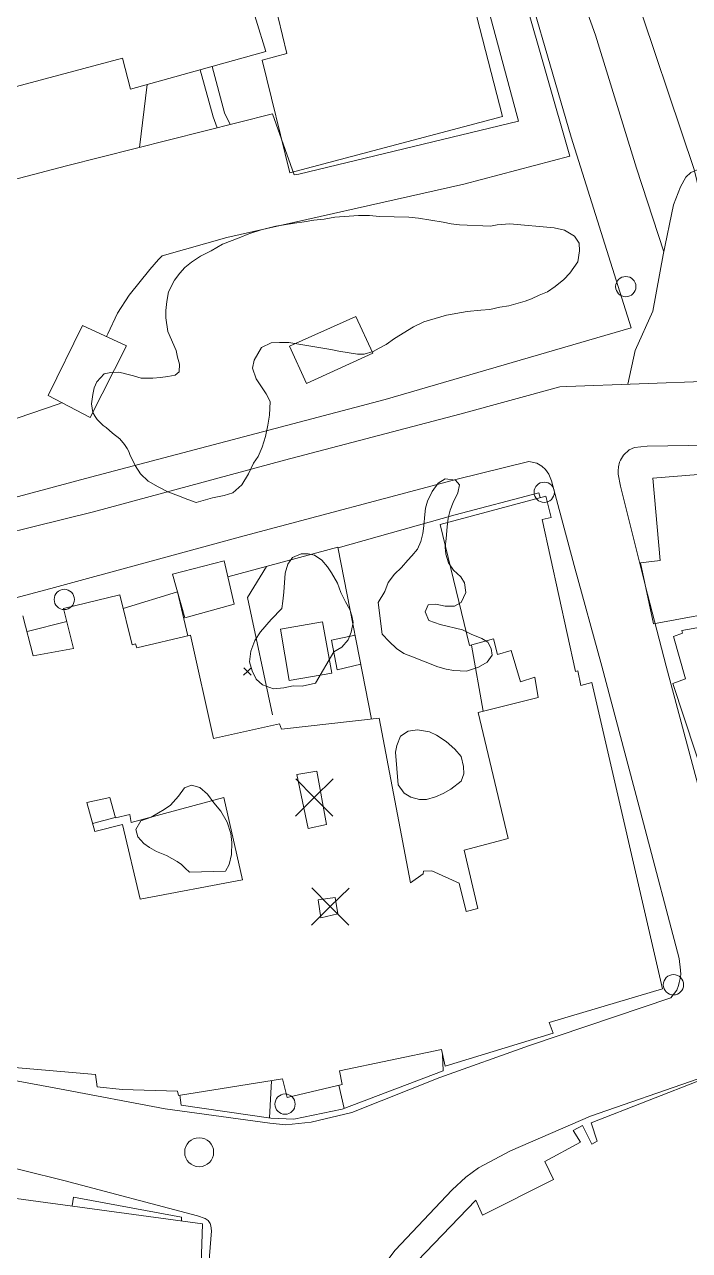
# Model space of a CAD drawing. Header units: metres. Extents: x 4652992 to 4879070, y 2074171 to 2309877.
# Drawn here: x 4654484 to 4654534.5, y 2308404.3 to 2308497.4 of the extents above; entities that cross this region are included whole.
import ezdxf

# ---------------------------------------------------------------- set-up
doc = ezdxf.new("R2010")
doc.units = ezdxf.units.M
doc.header["$MEASUREMENT"] = 0
doc.linetypes.add('DGN Style 2', pattern=[66.27138, 39.762828, -26.508552])
doc.linetypes.add('DGN Style 3', pattern=[92.779933, 66.271381, -26.508552])
for name, color, linetype, lineweight in [('Level 18', 5, 'Continuous', 0), ('Level 20', 30, 'DGN Style 3', 0), ('Level 30', 5, 'Continuous', 0), ('Level 31', 38, 'Continuous', 0), ('Level 35', 4, 'Continuous', 0), ('Level 37', 3, 'Continuous', 0), ('Level 38', 3, 'Continuous', 0), ('Level 39', 9, 'Continuous', 0), ('Level 40', 1, 'Continuous', 0), ('Level 45', 9, 'Continuous', 0), ('Level 53', 5, 'Continuous', 0), ('Level 54', 30, 'DGN Style 2', 0), ('Level 61', 4, 'Continuous', 0), ('Level 62', 4, 'Continuous', 0), ('Level 63', 3, 'Continuous', 0)]:
    doc.layers.add(name, color=color, linetype=linetype, lineweight=lineweight)

# ---------------------------------------------------------------- blocks, each defined once
blk = doc.blocks.new('COTA_3')
at = {"layer": 'Level 63', "ltscale": 0.2}
for p, q in [((-1.408562, 1.419507, 4e-05), (-0.000105, -1.5e-05, 4e-05)), ((1.419417, 1.408442, 4e-05), (-0.000105, -1.5e-05, 4e-05)), ((-0.000105, -1.5e-05, 4e-05), (-1.419627, -1.408472, 4e-05)), ((-0.000105, -1.5e-05, 4e-05), (1.408352, -1.419537, 4e-05))]:
    blk.add_line(p, q, dxfattribs=at)
blk = doc.blocks.new('POSTE_1')
at = {"layer": 'Level 61'}
blk.add_circle((-4.7e-05, -1.9e-05, -2.4e-05), 0.770001, dxfattribs=at)
blk = doc.blocks.new('AL_1')
at = {"layer": 'Level 45'}
blk.add_circle((2.1e-05, 1.3e-05, 3e-05), 1.100002, dxfattribs=at)
blk = doc.blocks.new('COTA_10')
at = {"layer": 'Level 39'}
for p, q in [((-1.408444, 1.419518, 3.9e-05), (1.3e-05, -4e-06, 3.9e-05)), ((1.419535, 1.408453, 3.9e-05), (1.3e-05, -4e-06, 3.9e-05)), ((1.3e-05, -4e-06, 3.9e-05), (-1.419509, -1.408461, 3.9e-05)), ((1.3e-05, -4e-06, 3.9e-05), (1.40847, -1.419526, 3.9e-05))]:
    blk.add_line(p, q, dxfattribs=at)

msp = doc.modelspace()

# ---------------------------------------------------------------- linework, layer by layer
at = {"layer": 'Level 18', "color": 30}
for points in [[(4654438.320772, 2308506.749835, 1340.756591), (4654441.010471, 2308496.964804, 1341.566591), (4654443.717804, 2308487.152002, 1342.486591), (4654446.758484, 2308476.588166, 1343.496591), (4654450.453118, 2308463.637988, 1344.596591), (4654452.527438, 2308455.839426, 1345.146591), (4654453.687792, 2308452.331683, 1345.326591), (4654453.737549, 2308452.20386, 1345.316591), (4654453.864972, 2308452.075038, 1345.306591), (4654454.062622, 2308451.94681, 1345.336591), (4654454.262685, 2308451.864936, 1345.346591), (4654454.383339, 2308451.846926, 1345.356591), (4654454.631215, 2308451.840747, 1345.376591), (4654456.937244, 2308451.808115, 1345.596591), (4654458.897021, 2308452.3964, 1345.966591), (4654465.807257, 2308454.315591, 1346.826591), (4654477.757258, 2308457.574181, 1347.946591), (4654489.225484, 2308460.399052, 1348.596591), (4654503.737785, 2308464.334878, 1349.396591), (4654517.061151, 2308467.815498, 1349.826591), (4654524.641745, 2308469.897235, 1350.056591), (4654525.183468, 2308469.921637, 1350.056591), (4654536.154808, 2308470.325756, 1350.216591)], [(4654545.383247, 2308465.620995, 1350.351232), (4654531.27124, 2308465.400572, 1350.183328), (4654530.313134, 2308465.285932, 1350.213328), (4654529.909954, 2308465.114868, 1350.263328), (4654529.481241, 2308464.723075, 1350.343328), (4654529.247945, 2308464.336239, 1350.393328), (4654529.185299, 2308464.193656, 1350.403328), (4654529.098768, 2308463.837792, 1350.403328), (4654529.060879, 2308463.526112, 1350.453328), (4654529.069156, 2308463.282545, 1350.513328), (4654529.252325, 2308462.354143, 1350.633328), (4654531.302381, 2308454.16214, 1351.913328), (4654532.728728, 2308448.701034, 1352.753328), (4654535.187072, 2308439.438828, 1354.113328)], [(4654472.48587, 2308450.992879, 1347.304809), (4654486.005079, 2308454.590961, 1348.310316), (4654500.680709, 2308458.581586, 1349.167855), (4654516.84087, 2308462.897642, 1349.757334), (4654522.283697, 2308464.238328, 1350.038345), (4654522.894211, 2308464.115471, 1350.098345), (4654523.266231, 2308463.889498, 1350.118345), (4654523.545975, 2308463.629318, 1350.148345), (4654523.817223, 2308463.263071, 1350.178345), (4654524.022007, 2308462.772331, 1350.208345), (4654525.72381, 2308456.34889, 1351.377846), (4654527.831091, 2308448.699328, 1352.569999), (4654530.982836, 2308436.776347, 1354.242577), (4654533.701808, 2308426.503654, 1354.343385), (4654533.809896, 2308425.617471, 1354.283385), (4654533.828422, 2308425.289859, 1354.283385), (4654533.809998, 2308425.139681, 1354.283385), (4654533.80244, 2308425.071943, 1354.283385), (4654533.700064, 2308424.685422, 1354.283385), (4654533.654446, 2308424.448587, 1354.233385), (4654533.518701, 2308424.084614, 1354.233385), (4654533.345067, 2308423.859744, 1354.233385), (4654533.062269, 2308423.522291, 1354.197926), (4654522.344707, 2308419.903863, 1353.147926), (4654515.543487, 2308417.459147, 1352.567926), (4654508.840273, 2308414.800823, 1352.047926), (4654505.756514, 2308414.080945, 1351.767926), (4654503.830919, 2308413.860861, 1351.517926), (4654502.636418, 2308413.985313, 1351.397926), (4654494.681852, 2308415.093104, 1350.637926), (4654486.646986, 2308416.595658, 1350.017926), (4654482.546848, 2308417.372329, 1349.637926)], [(4654619.2672, 2308417.534042, 1361.473743), (4654610.430261, 2308417.751095, 1360.535924), (4654600.050892, 2308418.504323, 1359.810689), (4654589.226362, 2308419.12515, 1358.944771), (4654579.475229, 2308419.670868, 1358.177631), (4654567.055081, 2308420.5342, 1356.995493), (4654557.392926, 2308420.913484, 1356.251695), (4654555.149664, 2308421.040485, 1356.071695), (4654548.015126, 2308420.622733, 1355.320442), (4654544.89998, 2308420.234218, 1355.030442), (4654541.445717, 2308419.2988, 1354.720442), (4654535.156756, 2308417.367356, 1354.135876), (4654526.966822, 2308414.517262, 1353.485876), (4654520.889196, 2308411.885313, 1352.865876), (4654518.473953, 2308410.608486, 1352.815876), (4654517.506181, 2308409.891887, 1352.745876), (4654516.475003, 2308408.927206, 1352.725876), (4654512.135689, 2308404.352536, 1352.305876), (4654510.180049, 2308401.76938, 1351.805876)], [(4654496.954432, 2308390.324495, 1350.733385), (4654498.192928, 2308405.833248, 1351.393385), (4654498.139624, 2308406.213585, 1351.413385), (4654498.102357, 2308406.390645, 1351.393385), (4654497.933055, 2308406.595885, 1351.353385), (4654497.7099, 2308406.766497, 1351.293385), (4654497.139483, 2308406.965102, 1351.233385), (4654486.973518, 2308409.657237, 1350.243385), (4654480.828825, 2308411.162559, 1349.833385)]]:
    msp.add_polyline3d(points, dxfattribs=at)
at = {"layer": 'Level 20', "linetype": 'Continuous'}
for points in [[(4654532.536872, 2308480.159748, 1346.79442), (4654530.47426, 2308486.512024, 1345.53442), (4654527.350989, 2308496.60668, 1344.17442), (4654524.550692, 2308504.454575, 1343.63442), (4654521.160163, 2308516.34854, 1342.09442), (4654518.294688, 2308525.579173, 1341.49442), (4654516.712979, 2308529.837527, 1340.77442), (4654516.508512, 2308532.338892, 1340.57442), (4654516.415537, 2308534.085332, 1340.43442), (4654516.236964, 2308539.427599, 1339.85442), (4654515.045647, 2308545.235573, 1338.77442), (4654511.753187, 2308555.755312, 1337.45442), (4654510.835112, 2308558.393913, 1337.07442), (4654510.312808, 2308559.812308, 1336.87442), (4654509.726339, 2308561.151116, 1336.35442), (4654506.891845, 2308564.532086, 1335.811374)], [(4654529.801961, 2308470.091755, 1350.123945), (4654530.361237, 2308472.653501, 1348.903945), (4654531.698568, 2308475.640853, 1347.983945), (4654532.486994, 2308479.915262, 1346.823945), (4654533.264093, 2308483.724364, 1346.363945), (4654533.803178, 2308485.089917, 1346.323945), (4654534.213545, 2308485.812654, 1346.103945), (4654534.576747, 2308486.186907, 1345.963945), (4654535.324763, 2308486.478634, 1345.783945), (4654538.389516, 2308487.20899, 1344.803945), (4654541.469207, 2308487.452816, 1344.163945), (4654545.716554, 2308487.99192, 1343.383945), (4654551.344565, 2308488.531163, 1342.523945), (4654556.046242, 2308489.643254, 1341.943945), (4654558.308429, 2308490.530136, 1341.503945), (4654562.934381, 2308492.687487, 1340.283945), (4654567.09919, 2308494.725457, 1339.723945), (4654572.138682, 2308496.513479, 1339.023945), (4654575.232024, 2308497.44039, 1338.983945)]]:
    msp.add_polyline3d(points, dxfattribs=at)
at = {"layer": 'Level 30', "color": 1}
for points in [[(4654520.284498, 2308490.417343, 1347.172739), (4654504.136901, 2308486.161408, 1347.192739), (4654502.048944, 2308494.691992, 1347.072739), (4654503.921567, 2308495.198506, 1347.122739), (4654502.595199, 2308500.691349, 1346.642739)], [(4654500.852957, 2308500.141184, 1346.042739), (4654502.323086, 2308495.3615, 1345.802739), (4654492.056543, 2308492.513791, 1345.832739), (4654491.45019, 2308494.852509, 1345.972739), (4654476.342911, 2308490.827505, 1346.042739), (4654476.925549, 2308488.243261, 1346.062739), (4654468.632053, 2308486.107631, 1346.022739), (4654467.943982, 2308488.46389, 1346.032739), (4654460.018763, 2308486.304029, 1345.952739), (4654460.743714, 2308483.48561, 1346.052739), (4654453.161145, 2308481.291355, 1346.052739), (4654447.837971, 2308500.360939, 1345.882739)], [(4654518.342922, 2308498.000188, 1347.132739), (4654520.284498, 2308490.417343, 1347.172739)], [(4654544.350942, 2308454.232829, 1357.251123), (4654531.758681, 2308451.900666, 1356.981123), (4654530.778801, 2308456.528931, 1357.001123), (4654532.250516, 2308456.728714, 1357.041123), (4654531.711419, 2308462.967599, 1353.321123), (4654538.59588, 2308463.514947, 1353.071123)], [(4654483.879742, 2308452.518768, 1353.613945), (4654484.663001, 2308449.470707, 1353.993945), (4654487.722434, 2308450.036338, 1351.913945), (4654486.957987, 2308453.064929, 1351.223945), (4654491.225422, 2308454.113486, 1351.273945), (4654492.16466, 2308450.30614, 1351.993945), (4654492.414605, 2308450.391673, 1352.053945), (4654492.529304, 2308450.073679, 1352.043945), (4654496.610517, 2308451.046238, 1351.853945), (4654498.351139, 2308443.190751, 1358.463945), (4654503.369391, 2308444.3258, 1358.303945), (4654503.50707, 2308443.902498, 1358.353945), (4654510.933549, 2308444.746292, 1354.913945), (4654513.292277, 2308432.256351, 1354.943945), (4654514.263148, 2308432.921289, 1354.773945), (4654514.283385, 2308433.117745, 1354.773945), (4654514.931296, 2308433.156751, 1354.743945), (4654517.002699, 2308432.21164, 1354.663945), (4654517.525244, 2308430.076553, 1354.783945), (4654518.418931, 2308430.286931, 1354.803945), (4654517.385944, 2308434.716688, 1354.653945), (4654520.73105, 2308435.599606, 1356.233945), (4654518.453576, 2308445.176226, 1358.573945), (4654522.987293, 2308446.314542, 1358.273945), (4654522.749667, 2308447.855822, 1353.753945), (4654521.653488, 2308447.495702, 1353.753945), (4654520.954216, 2308449.877104, 1353.033945), (4654519.909456, 2308449.575486, 1353.013945), (4654519.615798, 2308450.758073, 1353.043945), (4654517.795816, 2308450.259346, 1353.303945), (4654515.563656, 2308459.447868, 1352.953945), (4654523.572267, 2308461.603509, 1352.973945), (4654523.992995, 2308459.984445, 1353.153945), (4654523.302715, 2308459.823221, 1353.293945), (4654525.840284, 2308448.283499, 1354.293945), (4654525.997931, 2308448.33472, 1354.343945), (4654526.244137, 2308447.216343, 1358.013945), (4654527.067525, 2308447.457205, 1357.983945), (4654532.441889, 2308424.19791, 1357.053945), (4654523.835564, 2308421.637289, 1355.353945), (4654524.135395, 2308420.831784, 1355.263945), (4654515.940831, 2308418.322078, 1355.283945), (4654515.651987, 2308419.596305, 1355.263945), (4654507.919866, 2308417.960701, 1359.303945), (4654508.126753, 2308416.943405, 1359.173945), (4654503.945888, 2308415.938108, 1359.183945), (4654503.59644, 2308417.356583, 1359.333945), (4654495.694812, 2308416.104755, 1355.913945), (4654495.609534, 2308416.416454, 1355.933945), (4654491.413663, 2308416.565021, 1355.723945), (4654489.514576, 2308416.755074, 1355.513945), (4654489.399273, 2308417.69872, 1355.643945), (4654482.040835, 2308418.315367, 1352.543945)], [(4654540.059356, 2308426.673564, 1359.691123), (4654533.223678, 2308447.380583, 1359.801123), (4654534.195258, 2308447.733068, 1359.921123), (4654533.265398, 2308450.948615, 1354.831123), (4654533.947041, 2308451.188962, 1354.851123), (4654533.907621, 2308451.409607, 1354.821123), (4654537.034879, 2308451.951639, 1354.821123)], [(4654500.541629, 2308432.48374, 1352.993945), (4654492.783144, 2308431.008735, 1352.813945), (4654491.44015, 2308436.663932, 1352.343945), (4654489.347295, 2308436.133494, 1352.333945), (4654488.732429, 2308438.336711, 1352.583945), (4654490.484408, 2308438.716717, 1352.543945), (4654490.896412, 2308437.188413, 1352.283945), (4654491.995378, 2308437.430842, 1352.323945), (4654492.085055, 2308436.834049, 1352.313945), (4654499.130957, 2308438.731024, 1352.543945), (4654500.541629, 2308432.48374, 1352.993945)], [(4654512.55242, 2308402.208449, 1356.166939), (4654518.260659, 2308408.156853, 1356.026939), (4654518.762005, 2308407.001894, 1356.016939), (4654524.168453, 2308409.714531, 1355.766939), (4654523.498828, 2308411.077611, 1355.606939), (4654526.22385, 2308412.560232, 1355.656939), (4654525.643847, 2308413.440151, 1355.536939), (4654526.360289, 2308413.825731, 1355.546939), (4654527.06814, 2308412.402089, 1355.686939), (4654527.464726, 2308412.631575, 1360.096939), (4654527.017898, 2308414.021835, 1360.046939), (4654535.569582, 2308417.356386, 1360.016939), (4654538.456601, 2308410.355237, 1359.396939), (4654540.045971, 2308411.092924, 1357.826939), (4654542.943444, 2308402.203642, 1361.916939)], [(4654468.572251, 2308411.119836, 1353.440011), (4654475.576547, 2308410.472049, 1353.590011), (4654475.462435, 2308409.679353, 1354.500011), (4654482.532141, 2308408.909684, 1354.540011), (4654482.422826, 2308408.416581, 1354.690011), (4654497.519227, 2308406.364563, 1356.130011), (4654497.11967, 2308394.833706, 1356.070011)]]:
    msp.add_polyline3d(points, dxfattribs=at)
for points in [[(4654506.939231, 2308436.677691, 1355.60681), (4654505.537024, 2308436.370584, 1355.62681), (4654504.665398, 2308440.461147, 1356.69681), (4654506.201663, 2308440.716514, 1356.54681)], [(4654506.505511, 2308429.592543, 1355.00681), (4654506.301397, 2308430.942695, 1354.98681), (4654507.577373, 2308431.130792, 1354.98681), (4654507.788166, 2308429.879118, 1354.89681)]]:
    msp.add_3dface(points, dxfattribs=at)
at = {"layer": 'Level 31'}
msp.add_polyline3d([(4654509.536244, 2308448.837796, 1353.593761), (4654507.732988, 2308448.412863, 1353.283761), (4654507.298251, 2308450.676781, 1353.323761), (4654509.100777, 2308451.059835, 1353.503761)], dxfattribs=at)
for points in [[(4654491.731154, 2308473.003081, 1345.940726), (4654488.985109, 2308467.581121, 1346.000726), (4654485.79479, 2308469.250965, 1346.740726), (4654488.401078, 2308474.569832, 1346.760726)], [(4654509.154131, 2308475.244646, 1351.153542), (4654510.434615, 2308472.461333, 1351.265978), (4654505.416322, 2308470.161489, 1351.295978), (4654504.121753, 2308472.998187, 1351.215978)], [(4654499.919785, 2308453.394721, 1353.188945), (4654496.174713, 2308452.356044, 1353.238945), (4654495.242966, 2308455.680322, 1352.998945), (4654499.151487, 2308456.691726, 1352.978945)]]:
    msp.add_3dface(points, dxfattribs=at)
at = {"layer": 'Level 35'}
for p, q in [((4654496.396686, 2308450.995281, 1351.863899), (4654495.61747, 2308454.329145, 1295.936471)), ((4654518.820363, 2308445.268317, 1353.336783), (4654517.927771, 2308450.295505, 1352.876783)), ((4654490.890237, 2308437.211321, 1352.228945), (4654489.172164, 2308436.761033, 1352.333945)), ((4654502.593762, 2308414.393499, 1352.055684), (4654502.748601, 2308417.222262, 1351.885684)), ((4654508.277261, 2308415.11094, 1352.98681), (4654507.863134, 2308416.880017, 1353.03681))]:
    msp.add_line(p, q, dxfattribs=at)
at = {"layer": 'Level 35', "extrusion": (-0.1156019691494918, 0.0781859749302096, 0.9902136830265337), "elevation": -356240.642618, "flags": 128}
msp.add_lwpolyline([(-4519781.512847, 2537321.661834), (-4519788.048419, 2537327.394154), (-4519778.67704, 2537336.911176)], dxfattribs=at)
at = {"layer": 'Level 35', "extrusion": (0.1836359940033041, 0.0335447354612176, 0.9824217894719433), "elevation": 933497.595926, "flags": 128}
msp.add_lwpolyline([(1434482.944275, -4905528.043017), (1434480.873309, -4905526.168097), (1434471.773833, -4905526.435942)], dxfattribs=at)
at = {"layer": 'Level 35'}
msp.add_polyline3d([(4654487.605791, 2308407.712073, 1351.211184), (4654487.729096, 2308408.38816, 1351.216184), (4654495.913932, 2308406.868018, 1351.671184), (4654495.91807, 2308406.582205, 1351.646184)], dxfattribs=at)
at = {"layer": 'Level 37'}
msp.add_polyline3d([(4654524.972444, 2308518.603633, 1343.659491), (4654529.948625, 2308500.963223, 1345.499491), (4654534.830635, 2308486.407575, 1346.259491), (4654536.930768, 2308477.710275, 1349.619491), (4654538.285984, 2308471.921723, 1350.979491), (4654554.478869, 2308472.547214, 1350.659491), (4654567.913578, 2308473.451517, 1350.503158)], dxfattribs=at)
at = {"layer": 'Level 38'}
for p, q in [((4654491.479288, 2308453.084399, 1351.058944), (4654495.621354, 2308454.330313, 1351.288944)), ((4654484.188189, 2308451.318442, 1350.528944), (4654487.208229, 2308452.073522, 1350.668944))]:
    msp.add_line(p, q, dxfattribs=at)
for points in [[(4654466.114516, 2308549.810089, 1340.402739), (4654468.110146, 2308550.247242, 1340.492739), (4654467.567695, 2308552.550725, 1340.362739), (4654476.111766, 2308554.8464, 1340.292739), (4654485.898102, 2308557.558509, 1340.172739), (4654503.287165, 2308562.299778, 1340.072739), (4654509.245852, 2308543.633003, 1341.062739), (4654520.932816, 2308504.623381, 1346.182739), (4654525.51054, 2308488.85225, 1347.922739), (4654530.059851, 2308474.379109, 1350.542739), (4654511.385427, 2308468.929381, 1350.902739), (4654489.014532, 2308463.048098, 1349.822739), (4654455.24508, 2308453.977038, 1347.202739), (4654453.573736, 2308460.315587, 1347.222739)], [(4654507.801887, 2308457.687627, 1351.343761), (4654516.688382, 2308460.189153, 1351.263761), (4654523.055771, 2308461.857574, 1351.703761), (4654523.161095, 2308461.492836, 1351.552902)], [(4654495.782794, 2308416.118694, 1351.86), (4654495.8914, 2308415.363234, 1351.8), (4654502.706878, 2308414.377132, 1352.06), (4654504.453395, 2308414.304558, 1352.26), (4654508.11396, 2308415.048565, 1352.98), (4654515.787753, 2308417.979688, 1353.3), (4654515.739813, 2308419.208863, 1353.16)]]:
    msp.add_polyline3d(points, dxfattribs=at)
at = {"layer": 'Level 40', "color": 3}
for points in [[(4654497.038325, 2308461.129865, 1356.430038), (4654496.407712, 2308461.342267, 1356.310038), (4654495.698622, 2308461.617854, 1356.150038), (4654494.88987, 2308461.930252, 1355.650038), (4654494.144674, 2308462.321771, 1355.250038), (4654493.391262, 2308462.745963, 1354.910038), (4654492.802579, 2308463.289425, 1354.210038), (4654492.390083, 2308463.934244, 1353.910038), (4654492.001794, 2308464.759355, 1353.450038), (4654491.911639, 2308464.979607, 1352.710038), (4654491.795325, 2308465.220921, 1352.070038), (4654491.585835, 2308465.528568, 1351.590038), (4654491.23085, 2308465.944674, 1351.330038), (4654490.681515, 2308466.386965, 1351.110038), (4654490.190982, 2308466.816657, 1349.210038), (4654489.978469, 2308466.970388, 1348.710038), (4654489.509122, 2308467.426453, 1348.490038), (4654489.356922, 2308467.644543, 1347.790038), (4654489.194776, 2308467.957503, 1347.430038), (4654489.07456, 2308468.601522, 1347.270038), (4654489.18609, 2308469.319538, 1347.210038), (4654489.281629, 2308469.824589, 1347.210038), (4654489.49153, 2308470.28968, 1347.230038), (4654490.055536, 2308470.895288, 1347.310038), (4654490.553404, 2308470.989546, 1347.390038), (4654491.126507, 2308471.005858, 1347.570038), (4654491.494021, 2308470.927112, 1347.930038), (4654491.773332, 2308470.867264, 1348.910038), (4654492.266667, 2308470.730646, 1349.890038), (4654492.862906, 2308470.571978, 1350.250038), (4654493.382179, 2308470.553454, 1350.250038), (4654493.751205, 2308470.551667, 1350.710038), (4654494.316091, 2308470.600652, 1351.370038), (4654494.887462, 2308470.67916, 1351.750038), (4654495.447375, 2308470.775581, 1352.270038), (4654495.750673, 2308471.035181, 1352.730038), (4654495.756277, 2308471.621328, 1353.130038), (4654495.610122, 2308472.147253, 1353.130038), (4654495.52277, 2308472.660579, 1353.130038), (4654494.86899, 2308474.09901, 1353.290038), (4654494.71547, 2308475.152035, 1353.470038), (4654494.72929, 2308475.705509, 1353.630038), (4654494.816393, 2308476.382389, 1353.850038), (4654494.931166, 2308477.115167, 1353.930038), (4654495.385343, 2308477.991612, 1353.930038), (4654495.794348, 2308478.522237, 1353.930038), (4654496.180656, 2308478.949529, 1353.930038), (4654496.669868, 2308479.354772, 1353.930038), (4654497.354941, 2308479.810788, 1353.930038), (4654498.169077, 2308480.223693, 1353.930038), (4654499.03531, 2308480.733631, 1353.930038), (4654500.308186, 2308481.202809, 1353.930038), (4654501.040823, 2308481.524981, 1353.910038), (4654501.96781, 2308481.820967, 1353.810038), (4654503.089146, 2308482.090766, 1353.810038), (4654504.496279, 2308482.330242, 1353.810038), (4654505.239083, 2308482.418388, 1353.830038), (4654505.976914, 2308482.553969, 1353.830038), (4654506.749119, 2308482.635815, 1353.850038), (4654507.566938, 2308482.78517, 1353.850038), (4654509.3498, 2308482.913226, 1353.850038), (4654510.193998, 2308482.902364, 1353.850038), (4654510.94848, 2308482.833443, 1353.850038), (4654513.185549, 2308482.786894, 1353.830038), (4654513.922089, 2308482.706361, 1353.830038), (4654515.779115, 2308482.4012, 1353.830038), (4654516.399781, 2308482.283668, 1353.810038), (4654517.015474, 2308482.213571, 1353.810038), (4654519.375122, 2308482.094389, 1353.710038), (4654519.87299, 2308482.188647, 1353.710038), (4654520.84603, 2308482.273831, 1353.650038), (4654524.211801, 2308481.969982, 1353.570038), (4654525.002389, 2308481.785128, 1353.550038), (4654525.767259, 2308481.343024, 1353.550038), (4654526.114249, 2308480.820437, 1353.550038), (4654526.138046, 2308480.22799, 1353.550038), (4654526.018519, 2308479.403492, 1353.570038), (4654525.414094, 2308478.543783, 1353.630038), (4654524.934829, 2308478.043669, 1353.650038), (4654524.295589, 2308477.516007, 1353.710038), (4654523.696988, 2308477.103289, 1353.750038), (4654523.072009, 2308476.850788, 1353.830038), (4654522.487888, 2308476.574077, 1353.890038), (4654522.01791, 2308476.39656, 1353.950038), (4654520.774215, 2308476.060239, 1354.090038), (4654520.090213, 2308475.959494, 1354.190038), (4654519.327955, 2308475.782777, 1354.310038), (4654518.65368, 2308475.726317, 1354.390038), (4654517.600652, 2308475.62736, 1354.410038), (4654516.030303, 2308475.345573, 1354.450038), (4654514.31663, 2308474.831736, 1354.450038), (4654513.523679, 2308474.445204, 1354.450038), (4654512.097973, 2308473.560534, 1354.610038), (4654511.445544, 2308473.11298, 1354.650038), (4654510.923468, 2308472.838431, 1354.830038), (4654510.469922, 2308472.595567, 1355.070038), (4654509.777924, 2308472.38834, 1355.490038), (4654509.270109, 2308472.388952, 1355.410038), (4654507.872043, 2308472.611229, 1355.410038), (4654507.254619, 2308472.743523, 1355.590038), (4654504.061572, 2308473.273123, 1355.670038), (4654503.367623, 2308473.267249, 1355.670038), (4654502.729234, 2308473.234013, 1355.650038), (4654501.993354, 2308472.897079, 1355.530038), (4654501.442978, 2308471.93305, 1355.470038), (4654501.3068, 2308471.313055, 1355.450038), (4654501.577484, 2308470.513143, 1355.450038), (4654502.343455, 2308469.375259, 1355.510038), (4654502.644831, 2308468.785162, 1355.510038), (4654502.589301, 2308467.761473, 1355.550038), (4654502.468043, 2308466.999172, 1355.590038), (4654502.291446, 2308466.125076, 1355.590038), (4654502.039614, 2308465.328927, 1355.590038), (4654501.730492, 2308464.622335, 1355.590038), (4654501.383532, 2308464.093873, 1355.590038), (4654501.010854, 2308463.308161, 1355.590038), (4654500.504359, 2308462.473838, 1355.610038), (4654499.816264, 2308461.863904, 1355.610038), (4654499.168368, 2308461.647227, 1355.570038), (4654498.270562, 2308461.484098, 1355.550038), (4654497.038325, 2308461.129865, 1356.430038)], [(4654510.843363, 2308453.516072, 1353.590038), (4654511.356139, 2308454.373581, 1353.450038), (4654511.612169, 2308455.040408, 1353.370038), (4654512.093717, 2308455.689641, 1353.270038), (4654512.618796, 2308456.191359, 1353.170038), (4654513.092029, 2308456.734891, 1352.850038), (4654513.396106, 2308457.068981, 1352.610038), (4654513.830323, 2308457.574806, 1352.410038), (4654514.081312, 2308458.150585, 1352.290038), (4654514.233387, 2308458.762905, 1351.950038), (4654514.320524, 2308459.358426, 1351.690038), (4654514.401641, 2308460.200909, 1351.650038), (4654514.436669, 2308460.700108, 1351.530038), (4654514.598301, 2308461.218254, 1351.270038), (4654514.946961, 2308461.957368, 1351.070038), (4654515.410638, 2308462.595074, 1351.030038), (4654515.925634, 2308462.914697, 1351.050038), (4654516.712425, 2308462.807593, 1351.150038), (4654517.015185, 2308462.451008, 1351.430038), (4654516.898852, 2308461.861742, 1351.730038), (4654516.550191, 2308461.122627, 1352.170038), (4654516.328399, 2308460.540594, 1352.870038), (4654516.176323, 2308459.928274, 1353.310038), (4654516.076093, 2308459.27414, 1353.310038), (4654516.003028, 2308458.399223, 1353.390038), (4654515.943319, 2308457.721055, 1353.670038), (4654515.99588, 2308457.203095, 1353.930038), (4654516.186107, 2308456.548167, 1354.010038), (4654516.566372, 2308455.990726, 1354.130038), (4654517.123582, 2308455.472159, 1354.270038), (4654517.406702, 2308455.027652, 1354.410038), (4654517.501025, 2308454.285783, 1354.550038), (4654517.145818, 2308453.517362, 1354.470038), (4654516.65524, 2308453.238573, 1354.430038), (4654515.925073, 2308453.256775, 1354.310038), (4654515.23569, 2308453.389079, 1354.190038), (4654514.648231, 2308453.36136, 1354.030038), (4654514.42166, 2308452.826414, 1354.130038), (4654514.68815, 2308452.170506, 1354.410038), (4654515.567045, 2308451.85942, 1354.590038), (4654517.250602, 2308451.452757, 1354.630038), (4654517.908757, 2308451.112178, 1354.690038), (4654518.708115, 2308450.787419, 1354.730038), (4654519.16517, 2308450.505267, 1354.730038), (4654519.427145, 2308450.034581, 1354.710038), (4654519.497577, 2308449.528148, 1354.710038), (4654519.136351, 2308449.00669, 1354.690038), (4654518.470332, 2308448.627287, 1354.650038), (4654517.544822, 2308448.318819, 1354.590038), (4654516.607008, 2308448.366142, 1354.450038), (4654516.016539, 2308448.461905, 1354.350038), (4654515.369445, 2308448.646569, 1354.210038), (4654513.444794, 2308449.411963, 1353.610038), (4654512.792922, 2308449.643714, 1353.490038), (4654512.25332, 2308450.035674, 1353.250038), (4654511.681512, 2308450.557368, 1353.110038), (4654511.151992, 2308451.131423, 1353.010038), (4654510.843363, 2308453.516072, 1353.590038)], [(4654506.098388, 2308447.407859, 1354.470038), (4654505.080511, 2308447.165239, 1354.430038), (4654504.400685, 2308447.203368, 1353.970038), (4654503.678306, 2308447.051001, 1353.570038), (4654502.910628, 2308446.969756, 1353.370038), (4654502.064203, 2308447.289242, 1353.390038), (4654501.58954, 2308447.698001, 1353.370038), (4654501.275982, 2308448.348637, 1353.310038), (4654501.089028, 2308449.018218, 1353.310038), (4654501.178197, 2308449.828268, 1353.290038), (4654501.484831, 2308450.653157, 1353.290038), (4654501.922585, 2308451.31177, 1353.290038), (4654502.727586, 2308452.244879, 1353.310038), (4654503.524272, 2308453.072287, 1353.370038), (4654503.61946, 2308453.635373, 1353.490038), (4654503.693767, 2308454.310414, 1353.570038), (4654503.785757, 2308455.749398, 1353.630038), (4654503.983395, 2308456.428732, 1353.710038), (4654504.341348, 2308456.935537, 1353.730038), (4654505.002325, 2308457.223892, 1353.850038), (4654505.524846, 2308457.234811, 1353.990038), (4654506.003309, 2308457.116975, 1354.170038), (4654506.575381, 2308456.733415, 1354.410038), (4654507.001208, 2308456.242988, 1354.210038), (4654507.313525, 2308455.792229, 1354.110038), (4654507.761475, 2308454.989971, 1354.290038), (4654508.014872, 2308454.275449, 1354.490038), (4654508.380276, 2308453.583, 1354.790038), (4654508.692329, 2308452.994105, 1354.970038), (4654508.845571, 2308452.515999, 1355.070038), (4654508.963071, 2308452.014839, 1355.070038), (4654508.810732, 2308451.264384, 1355.090038), (4654508.563016, 2308450.703258, 1355.030038), (4654508.097835, 2308450.127293, 1354.950038), (4654507.48543, 2308449.78247, 1354.910038), (4654506.098388, 2308447.407859, 1354.470038)], [(4654512.165321, 2308442.177614, 1354.710038), (4654512.262014, 2308442.67896, 1354.670038), (4654512.55706, 2308443.383494, 1354.650038), (4654513.117619, 2308443.77013, 1354.670038), (4654513.841503, 2308443.860756, 1354.830038), (4654514.756403, 2308443.710859, 1354.910038), (4654515.267073, 2308443.463288, 1354.930038), (4654516.001228, 2308442.983593, 1354.950038), (4654516.66213, 2308442.381398, 1354.950038), (4654517.151128, 2308441.831376, 1354.930038), (4654517.318442, 2308441.073874, 1354.930038), (4654517.361183, 2308440.511954, 1354.950038), (4654517.160535, 2308439.956101, 1354.950038), (4654516.369154, 2308439.357876, 1354.950038), (4654515.777894, 2308439.039234, 1354.950038), (4654515.196454, 2308438.764552, 1354.930038), (4654514.511323, 2308438.573498, 1354.910038), (4654513.992076, 2308438.577233, 1354.910038), (4654513.341709, 2308438.747243, 1354.890038), (4654512.811663, 2308439.045028, 1354.890038), (4654512.360176, 2308439.694497, 1354.870038), (4654512.165321, 2308442.177614, 1354.710038)], [(4654496.517248, 2308433.059483, 1355.240038), (4654496.199992, 2308433.358123, 1354.860038), (4654495.926696, 2308433.647363, 1354.360038), (4654495.578426, 2308433.875705, 1354.020038), (4654494.772769, 2308434.324953, 1353.860038), (4654494.007659, 2308434.611668, 1353.840038), (4654493.478711, 2308434.924808, 1353.620038), (4654493.055608, 2308435.230699, 1353.600038), (4654492.601774, 2308435.743181, 1353.600038), (4654492.46064, 2308436.281107, 1353.720038), (4654492.840767, 2308436.953736, 1354.040038), (4654493.606439, 2308437.220802, 1354.380038), (4654494.158854, 2308437.564248, 1354.660038), (4654494.600444, 2308437.823691, 1354.760038), (4654495.073048, 2308438.153433, 1354.840038), (4654495.682792, 2308438.823114, 1355.080038), (4654496.147568, 2308439.462253, 1355.380038), (4654496.667263, 2308439.658835, 1355.700038), (4654497.320124, 2308439.488442, 1355.700038), (4654497.879804, 2308438.96871, 1356.040038), (4654498.362804, 2308438.311514, 1356.280038), (4654498.914235, 2308437.685842, 1356.340038), (4654499.39055, 2308436.860829, 1356.340038), (4654499.674665, 2308435.999988, 1356.280038), (4654499.750501, 2308435.306779, 1356.160038), (4654499.715372, 2308434.391122, 1356.160038), (4654499.533849, 2308433.645248, 1356.060038), (4654499.266253, 2308433.133188, 1355.960038), (4654496.517248, 2308433.059483, 1355.240038)]]:
    msp.add_polyline3d(points, dxfattribs=at)
at = {"layer": 'Level 53', "color": 212}
for points in [[(4654490.222385, 2308473.712934, 1344.664512), (4654490.327079, 2308473.935656, 1344.669176), (4654491.059603, 2308475.491598, 1344.699176), (4654491.932046, 2308476.868982, 1344.689176), (4654493.519892, 2308478.804891, 1344.699176), (4654494.17388, 2308479.579911, 1344.719176), (4654494.449748, 2308479.841501, 1344.669176), (4654499.370964, 2308481.235728, 1344.329176), (4654517.355105, 2308485.284126, 1344.079176), (4654525.400797, 2308487.417112, 1344.169176), (4654516.626399, 2308518.102869, 1343.269176), (4654514.212202, 2308517.172427, 1343.649176), (4654521.50275, 2308490.061615, 1344.249176), (4654504.818795, 2308486.053615, 1343.809176), (4654504.478379, 2308486.00073, 1343.789176), (4654502.820076, 2308490.624883, 1344.169176), (4654487.18202, 2308486.675748, 1344.189176), (4654460.441696, 2308479.658366, 1344.369176), (4654464.493563, 2308465.533907, 1344.579176), (4654460.610879, 2308464.192505, 1344.71019)], [(4654462.088448, 2308458.896818, 1344.809176), (4654466.223113, 2308461.319768, 1344.599176), (4654468.904494, 2308462.771258, 1344.569176), (4654471.230943, 2308463.673069, 1344.599176), (4654481.340865, 2308466.826581, 1344.649176), (4654486.628758, 2308468.611553, 1344.619176), (4654486.845191, 2308468.701175, 1344.607961)]]:
    msp.add_polyline3d(points, dxfattribs=at)
at = {"layer": 'Level 54'}
msp.add_line((4654492.735502, 2308488.078189, 1344.182074), (4654493.319415, 2308492.864084, 1343.529105), dxfattribs=at)
at = {"layer": 'Level 54', "extrusion": (0.8247851501612643, 0.3375142546678731, 0.4536668204414457), "elevation": 4618720.195587, "flags": 128}
msp.add_lwpolyline([(373719.53368, -2349734.288878), (373720.516168, -2349734.154224), (373724.140775, -2349735.139978)], dxfattribs=at)
at = {"layer": 'Level 54', "extrusion": (0.9370348126492931, 0.2961272382414756, 0.185133515752228), "elevation": 5045282.742845, "flags": 128}
msp.add_lwpolyline([(798616.648941, -949113.72882), (798617.542699, -949113.474422), (798621.245245, -949114.245292)], dxfattribs=at)
at = {"layer": 'Level 62'}
msp.add_3dface([(4654504.082739, 2308447.612107, 1350.923761), (4654503.435059, 2308451.492906, 1350.833761), (4654506.619223, 2308452.058594, 1350.863761), (4654507.327513, 2308448.172566, 1350.943761)], dxfattribs=at)

# ---------------------------------------------------------------- block references
at = {"layer": 'Level 39'}
for p in [(4654506.00135, 2308438.7228, 1352.64685), (4654507.21595, 2308430.4396, 1352.70685)]:
    msp.add_blockref('COTA_10', p, dxfattribs=at)
at = {"layer": 'Level 45'}
msp.add_blockref('AL_1', (4654497.25845, 2308411.79055, 1350.93005), dxfattribs=at)
at = {"layer": 'Level 61'}
for p in [(4654529.64745, 2308477.50845, 1347.69425), (4654523.45545, 2308461.89495, 1350.37425), (4654487.01755, 2308453.75795, 1348.62425), (4654533.26765, 2308424.50805, 1354.37425), (4654503.77685, 2308415.44445, 1351.93425)]:
    msp.add_blockref('POSTE_1', p, dxfattribs=at)
at = {"layer": 'Level 63', "ltscale": 0.2, "xscale": 0.2, "yscale": 0.2, "zscale": 0.2}
msp.add_blockref('COTA_3', (4654500.921, 2308448.28895, 1350.82375), dxfattribs=at)

doc.saveas('drawing.dxf')
